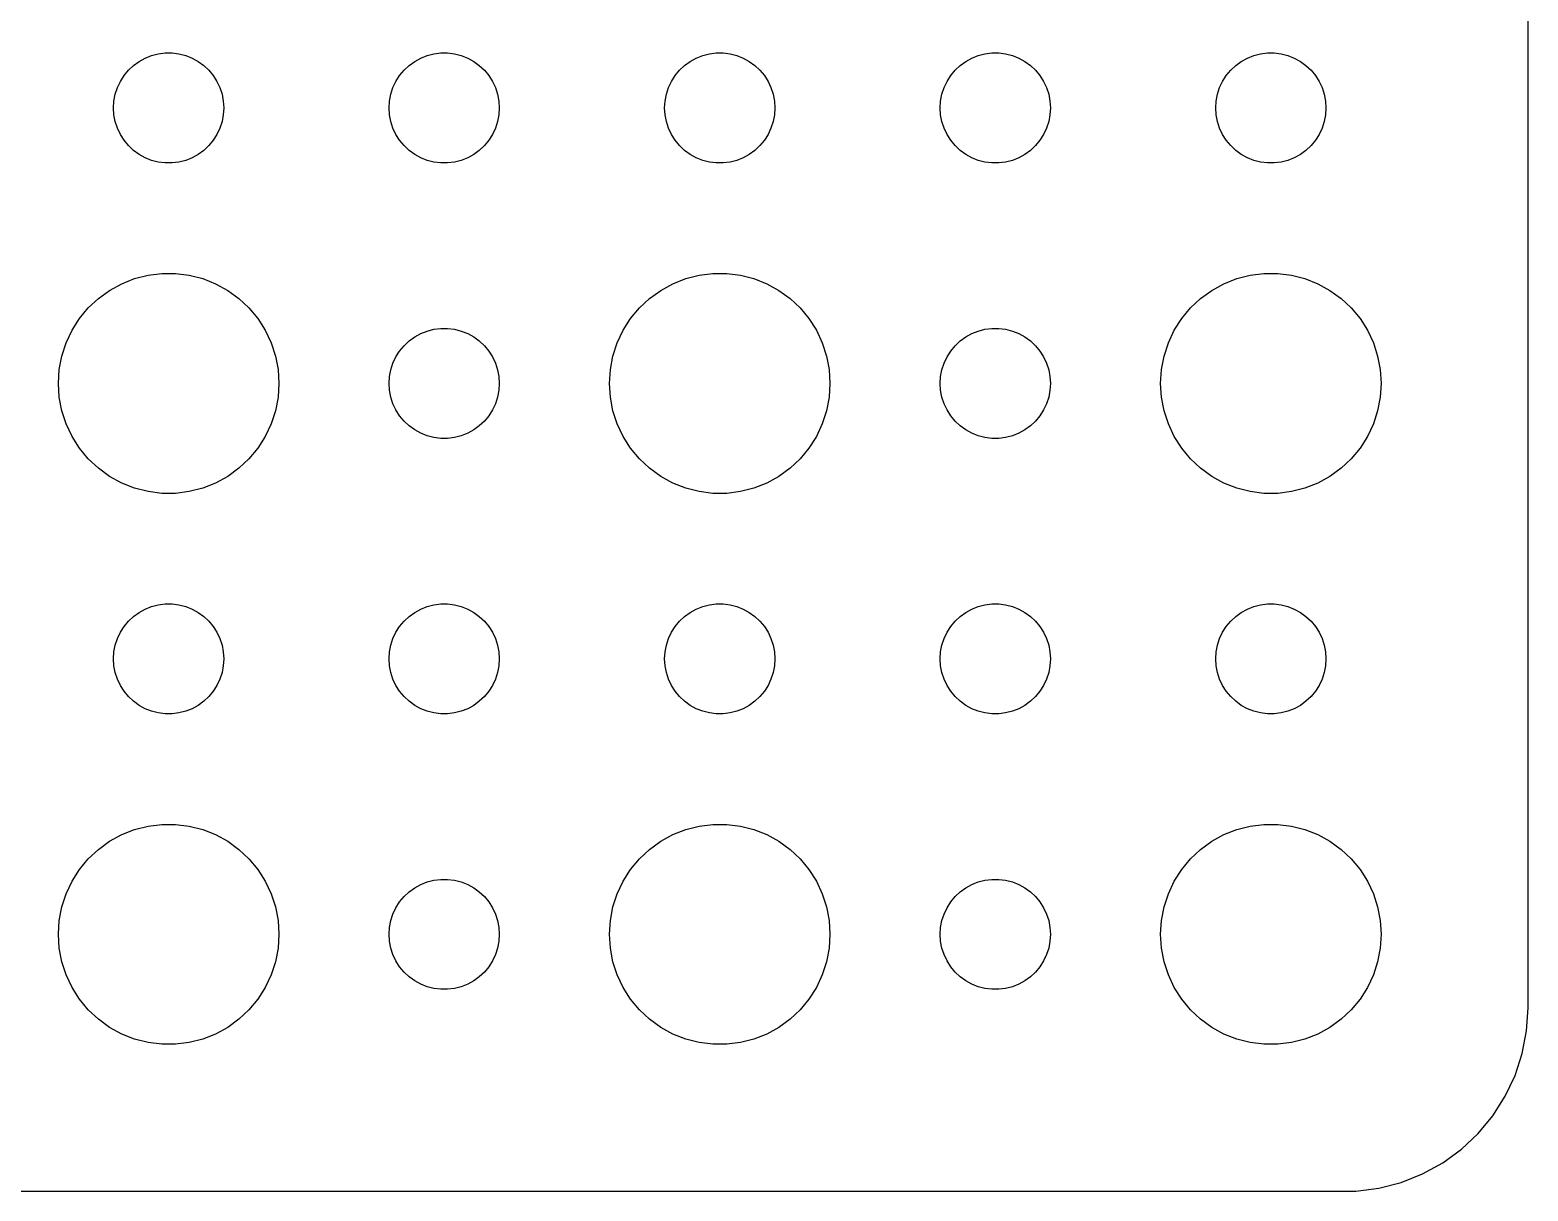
# Model space of a CAD drawing. Header units: metres. Extents: x -74 to 74, y -67 to 67.
# Drawn here: x 33.73 to 74.5, y -66.99 to -35.38 of the extents above; entities that cross this region are included whole.
import ezdxf

# ---------------------------------------------------------------- set-up
doc = ezdxf.new("R2010")
doc.units = ezdxf.units.M

msp = doc.modelspace()

# ---------------------------------------------------------------- linework, layer by layer
for p, q in [((74.5, -62), (74.5, 62)), ((36.5439, -36.3442), (36.6963, -36.2335)), ((36.6963, -36.2335), (36.8613, -36.1428)), ((36.8613, -36.1428), (37.0365, -36.0734)), ((37.0365, -36.0734), (37.2189, -36.0266)), ((37.2189, -36.0266), (37.4058, -36.003)), ((37.4058, -36.003), (37.5942, -36.003)), ((37.5942, -36.003), (37.7811, -36.0266)), ((37.7811, -36.0266), (37.9635, -36.0734)), ((37.9635, -36.0734), (38.1387, -36.1428)), ((38.1387, -36.1428), (38.3037, -36.2335)), ((38.3037, -36.2335), (38.4561, -36.3442)), ((44.0439, -36.3442), (44.1963, -36.2335)), ((44.1963, -36.2335), (44.3613, -36.1428)), ((44.3613, -36.1428), (44.5365, -36.0734)), ((44.5365, -36.0734), (44.7189, -36.0266)), ((44.7189, -36.0266), (44.9058, -36.003)), ((44.9058, -36.003), (45.0942, -36.003)), ((45.0942, -36.003), (45.2811, -36.0266)), ((45.2811, -36.0266), (45.4635, -36.0734)), ((45.4635, -36.0734), (45.6387, -36.1428)), ((45.6387, -36.1428), (45.8037, -36.2335)), ((45.8037, -36.2335), (45.9561, -36.3442)), ((51.5439, -36.3442), (51.6963, -36.2335)), ((51.6963, -36.2335), (51.8613, -36.1428)), ((51.8613, -36.1428), (52.0365, -36.0734)), ((52.0365, -36.0734), (52.2189, -36.0266)), ((52.2189, -36.0266), (52.4058, -36.003)), ((52.4058, -36.003), (52.5942, -36.003)), ((52.5942, -36.003), (52.7811, -36.0266)), ((52.7811, -36.0266), (52.9635, -36.0734)), ((52.9635, -36.0734), (53.1387, -36.1428)), ((53.1387, -36.1428), (53.3037, -36.2335)), ((53.3037, -36.2335), (53.4561, -36.3442)), ((59.0439, -36.3442), (59.1963, -36.2335)), ((59.1963, -36.2335), (59.3613, -36.1428)), ((59.3613, -36.1428), (59.5365, -36.0734)), ((59.5365, -36.0734), (59.7189, -36.0266)), ((59.7189, -36.0266), (59.9058, -36.003)), ((59.9058, -36.003), (60.0942, -36.003)), ((60.0942, -36.003), (60.2811, -36.0266)), ((60.2811, -36.0266), (60.4635, -36.0734)), ((60.4635, -36.0734), (60.6387, -36.1428)), ((60.6387, -36.1428), (60.8037, -36.2335)), ((60.8037, -36.2335), (60.9561, -36.3442)), ((66.5439, -36.3442), (66.6963, -36.2335)), ((66.6963, -36.2335), (66.8613, -36.1428)), ((66.8613, -36.1428), (67.0365, -36.0734)), ((67.0365, -36.0734), (67.2189, -36.0266)), ((67.2189, -36.0266), (67.4058, -36.003)), ((67.4058, -36.003), (67.5942, -36.003)), ((67.5942, -36.003), (67.7811, -36.0266)), ((67.7811, -36.0266), (67.9635, -36.0734)), ((67.9635, -36.0734), (68.1387, -36.1428)), ((68.1387, -36.1428), (68.3037, -36.2335)), ((68.3037, -36.2335), (68.4561, -36.3442)), ((36.1855, -36.7774), (36.2865, -36.6183)), ((36.2865, -36.6183), (36.4065, -36.4732)), ((36.4065, -36.4732), (36.5439, -36.3442)), ((38.4561, -36.3442), (38.5934, -36.4732)), ((38.5934, -36.4732), (38.7135, -36.6183)), ((38.7135, -36.6183), (38.8145, -36.7774)), ((43.6855, -36.7774), (43.7865, -36.6183)), ((43.7865, -36.6183), (43.9065, -36.4732)), ((43.9065, -36.4732), (44.0439, -36.3442)), ((45.9561, -36.3442), (46.0934, -36.4732)), ((46.0934, -36.4732), (46.2135, -36.6183)), ((46.2135, -36.6183), (46.3145, -36.7774)), ((51.1855, -36.7774), (51.2865, -36.6183)), ((51.2865, -36.6183), (51.4065, -36.4732)), ((51.4065, -36.4732), (51.5439, -36.3442)), ((53.4561, -36.3442), (53.5934, -36.4732)), ((53.5934, -36.4732), (53.7135, -36.6183)), ((53.7135, -36.6183), (53.8145, -36.7774)), ((58.6855, -36.7774), (58.7865, -36.6183)), ((58.7865, -36.6183), (58.9065, -36.4732)), ((58.9065, -36.4732), (59.0439, -36.3442)), ((60.9561, -36.3442), (61.0934, -36.4732)), ((61.0934, -36.4732), (61.2135, -36.6183)), ((61.2135, -36.6183), (61.3145, -36.7774)), ((66.1855, -36.7774), (66.2865, -36.6183)), ((66.2865, -36.6183), (66.4065, -36.4732)), ((66.4065, -36.4732), (66.5439, -36.3442)), ((68.4561, -36.3442), (68.5934, -36.4732)), ((68.5934, -36.4732), (68.7135, -36.6183)), ((68.7135, -36.6183), (68.8145, -36.7774)), ((36.0471, -37.127), (36.1053, -36.9478)), ((36.1053, -36.9478), (36.1855, -36.7774)), ((38.8145, -36.7774), (38.8947, -36.9478)), ((38.8947, -36.9478), (38.9529, -37.127)), ((43.5471, -37.127), (43.6053, -36.9478)), ((43.6053, -36.9478), (43.6855, -36.7774)), ((46.3145, -36.7774), (46.3947, -36.9478)), ((46.3947, -36.9478), (46.4529, -37.127)), ((51.0471, -37.127), (51.1053, -36.9478)), ((51.1053, -36.9478), (51.1855, -36.7774)), ((53.8145, -36.7774), (53.8947, -36.9478)), ((53.8947, -36.9478), (53.9529, -37.127)), ((58.5471, -37.127), (58.6053, -36.9478)), ((58.6053, -36.9478), (58.6855, -36.7774)), ((61.3145, -36.7774), (61.3947, -36.9478)), ((61.3947, -36.9478), (61.4529, -37.127)), ((66.0471, -37.127), (66.1053, -36.9478)), ((66.1053, -36.9478), (66.1855, -36.7774)), ((68.8145, -36.7774), (68.8947, -36.9478)), ((68.8947, -36.9478), (68.9529, -37.127)), ((36, -37.5), (36.0118, -37.312)), ((36.0118, -37.688), (36, -37.5)), ((36.0118, -37.312), (36.0471, -37.127)), ((38.9529, -37.127), (38.9882, -37.312)), ((38.9882, -37.312), (39, -37.5)), ((39, -37.5), (38.9882, -37.688)), ((43.5, -37.5), (43.5118, -37.312)), ((43.5118, -37.688), (43.5, -37.5)), ((43.5118, -37.312), (43.5471, -37.127)), ((46.4529, -37.127), (46.4882, -37.312)), ((46.4882, -37.312), (46.5, -37.5)), ((46.5, -37.5), (46.4882, -37.688)), ((51, -37.5), (51.0118, -37.312)), ((51.0118, -37.688), (51, -37.5)), ((51.0118, -37.312), (51.0471, -37.127)), ((53.9529, -37.127), (53.9882, -37.312)), ((53.9882, -37.312), (54, -37.5)), ((54, -37.5), (53.9882, -37.688)), ((58.5, -37.5), (58.5118, -37.312)), ((58.5118, -37.688), (58.5, -37.5)), ((58.5118, -37.312), (58.5471, -37.127)), ((61.4529, -37.127), (61.4882, -37.312)), ((61.4882, -37.312), (61.5, -37.5)), ((61.5, -37.5), (61.4882, -37.688)), ((66, -37.5), (66.0118, -37.312)), ((66.0118, -37.688), (66, -37.5)), ((66.0118, -37.312), (66.0471, -37.127)), ((68.9529, -37.127), (68.9882, -37.312)), ((68.9882, -37.312), (69, -37.5)), ((69, -37.5), (68.9882, -37.688)), ((36.0471, -37.873), (36.0118, -37.688)), ((36.1053, -38.0522), (36.0471, -37.873)), ((38.9529, -37.873), (38.8947, -38.0522)), ((38.9882, -37.688), (38.9529, -37.873)), ((43.5471, -37.873), (43.5118, -37.688)), ((43.6053, -38.0522), (43.5471, -37.873)), ((46.4529, -37.873), (46.3947, -38.0522)), ((46.4882, -37.688), (46.4529, -37.873)), ((51.0471, -37.873), (51.0118, -37.688)), ((51.1053, -38.0522), (51.0471, -37.873)), ((53.9529, -37.873), (53.8947, -38.0522)), ((53.9882, -37.688), (53.9529, -37.873)), ((58.5471, -37.873), (58.5118, -37.688)), ((58.6053, -38.0522), (58.5471, -37.873)), ((61.4529, -37.873), (61.3947, -38.0522)), ((61.4882, -37.688), (61.4529, -37.873)), ((66.0471, -37.873), (66.0118, -37.688)), ((66.1053, -38.0522), (66.0471, -37.873)), ((68.9529, -37.873), (68.8947, -38.0522)), ((68.9882, -37.688), (68.9529, -37.873)), ((36.1855, -38.2226), (36.1053, -38.0522)), ((36.2865, -38.3817), (36.1855, -38.2226)), ((38.8145, -38.2226), (38.7135, -38.3817)), ((38.8947, -38.0522), (38.8145, -38.2226)), ((43.6855, -38.2226), (43.6053, -38.0522)), ((43.7865, -38.3817), (43.6855, -38.2226)), ((46.3145, -38.2226), (46.2135, -38.3817)), ((46.3947, -38.0522), (46.3145, -38.2226)), ((51.1855, -38.2226), (51.1053, -38.0522)), ((51.2865, -38.3817), (51.1855, -38.2226)), ((53.8145, -38.2226), (53.7135, -38.3817)), ((53.8947, -38.0522), (53.8145, -38.2226)), ((58.6855, -38.2226), (58.6053, -38.0522)), ((58.7865, -38.3817), (58.6855, -38.2226)), ((61.3145, -38.2226), (61.2135, -38.3817)), ((61.3947, -38.0522), (61.3145, -38.2226)), ((66.1855, -38.2226), (66.1053, -38.0522)), ((66.2865, -38.3817), (66.1855, -38.2226)), ((68.8145, -38.2226), (68.7135, -38.3817)), ((68.8947, -38.0522), (68.8145, -38.2226)), ((36.4065, -38.5268), (36.2865, -38.3817)), ((36.5439, -38.6558), (36.4065, -38.5268)), ((36.6963, -38.7665), (36.5439, -38.6558)), ((38.4561, -38.6558), (38.3037, -38.7665)), ((38.5934, -38.5268), (38.4561, -38.6558)), ((38.7135, -38.3817), (38.5934, -38.5268)), ((43.9065, -38.5268), (43.7865, -38.3817)), ((44.0439, -38.6558), (43.9065, -38.5268)), ((44.1963, -38.7665), (44.0439, -38.6558)), ((45.9561, -38.6558), (45.8037, -38.7665)), ((46.0934, -38.5268), (45.9561, -38.6558)), ((46.2135, -38.3817), (46.0934, -38.5268)), ((51.4065, -38.5268), (51.2865, -38.3817)), ((51.5439, -38.6558), (51.4065, -38.5268)), ((51.6963, -38.7665), (51.5439, -38.6558)), ((53.4561, -38.6558), (53.3037, -38.7665)), ((53.5934, -38.5268), (53.4561, -38.6558)), ((53.7135, -38.3817), (53.5934, -38.5268)), ((58.9065, -38.5268), (58.7865, -38.3817)), ((59.0439, -38.6558), (58.9065, -38.5268)), ((59.1963, -38.7665), (59.0439, -38.6558)), ((60.9561, -38.6558), (60.8037, -38.7665)), ((61.0934, -38.5268), (60.9561, -38.6558)), ((61.2135, -38.3817), (61.0934, -38.5268)), ((66.4065, -38.5268), (66.2865, -38.3817)), ((66.5439, -38.6558), (66.4065, -38.5268)), ((66.6963, -38.7665), (66.5439, -38.6558)), ((68.4561, -38.6558), (68.3037, -38.7665)), ((68.5934, -38.5268), (68.4561, -38.6558)), ((68.7135, -38.3817), (68.5934, -38.5268)), ((36.8613, -38.8572), (36.6963, -38.7665)), ((37.0365, -38.9266), (36.8613, -38.8572)), ((37.2189, -38.9734), (37.0365, -38.9266)), ((37.4058, -38.997), (37.2189, -38.9734)), ((37.5942, -38.997), (37.4058, -38.997)), ((37.7811, -38.9734), (37.5942, -38.997)), ((37.9635, -38.9266), (37.7811, -38.9734)), ((38.1387, -38.8572), (37.9635, -38.9266)), ((38.3037, -38.7665), (38.1387, -38.8572)), ((44.3613, -38.8572), (44.1963, -38.7665)), ((44.5365, -38.9266), (44.3613, -38.8572)), ((44.7189, -38.9734), (44.5365, -38.9266)), ((44.9058, -38.997), (44.7189, -38.9734)), ((45.0942, -38.997), (44.9058, -38.997)), ((45.2811, -38.9734), (45.0942, -38.997)), ((45.4635, -38.9266), (45.2811, -38.9734)), ((45.6387, -38.8572), (45.4635, -38.9266)), ((45.8037, -38.7665), (45.6387, -38.8572)), ((51.8613, -38.8572), (51.6963, -38.7665)), ((52.0365, -38.9266), (51.8613, -38.8572)), ((52.2189, -38.9734), (52.0365, -38.9266)), ((52.4058, -38.997), (52.2189, -38.9734)), ((52.5942, -38.997), (52.4058, -38.997)), ((52.7811, -38.9734), (52.5942, -38.997)), ((52.9635, -38.9266), (52.7811, -38.9734)), ((53.1387, -38.8572), (52.9635, -38.9266)), ((53.3037, -38.7665), (53.1387, -38.8572)), ((59.3613, -38.8572), (59.1963, -38.7665)), ((59.5365, -38.9266), (59.3613, -38.8572)), ((59.7189, -38.9734), (59.5365, -38.9266)), ((59.9058, -38.997), (59.7189, -38.9734)), ((60.0942, -38.997), (59.9058, -38.997)), ((60.2811, -38.9734), (60.0942, -38.997)), ((60.4635, -38.9266), (60.2811, -38.9734)), ((60.6387, -38.8572), (60.4635, -38.9266)), ((60.8037, -38.7665), (60.6387, -38.8572)), ((66.8613, -38.8572), (66.6963, -38.7665)), ((67.0365, -38.9266), (66.8613, -38.8572)), ((67.2189, -38.9734), (67.0365, -38.9266)), ((67.4058, -38.997), (67.2189, -38.9734)), ((67.5942, -38.997), (67.4058, -38.997)), ((67.7811, -38.9734), (67.5942, -38.997)), ((67.9635, -38.9266), (67.7811, -38.9734)), ((68.1387, -38.8572), (67.9635, -38.9266)), ((68.3037, -38.7665), (68.1387, -38.8572)), ((35.8925, -42.467), (36.2227, -42.2855)), ((36.2227, -42.2855), (36.5729, -42.1468)), ((36.5729, -42.1468), (36.9379, -42.0531)), ((36.9379, -42.0531), (37.3116, -42.0059)), ((37.3116, -42.0059), (37.6884, -42.0059)), ((37.6884, -42.0059), (38.0621, -42.0531)), ((38.0621, -42.0531), (38.427, -42.1468)), ((38.427, -42.1468), (38.7773, -42.2855)), ((38.7773, -42.2855), (39.1075, -42.467)), ((50.8925, -42.467), (51.2227, -42.2855)), ((51.2227, -42.2855), (51.5729, -42.1468)), ((51.5729, -42.1468), (51.9379, -42.0531)), ((51.9379, -42.0531), (52.3116, -42.0059)), ((52.3116, -42.0059), (52.6884, -42.0059)), ((52.6884, -42.0059), (53.0621, -42.0531)), ((53.0621, -42.0531), (53.427, -42.1468)), ((53.427, -42.1468), (53.7773, -42.2855)), ((53.7773, -42.2855), (54.1075, -42.467)), ((65.8925, -42.467), (66.2227, -42.2855)), ((66.2227, -42.2855), (66.573, -42.1468)), ((66.573, -42.1468), (66.9379, -42.0531)), ((66.9379, -42.0531), (67.3116, -42.0059)), ((67.3116, -42.0059), (67.6884, -42.0059)), ((67.6884, -42.0059), (68.0621, -42.0531)), ((68.0621, -42.0531), (68.427, -42.1468)), ((68.427, -42.1468), (68.7773, -42.2855)), ((68.7773, -42.2855), (69.1075, -42.467)), ((35.3131, -42.9464), (35.5877, -42.6885)), ((35.5877, -42.6885), (35.8925, -42.467)), ((39.1075, -42.467), (39.4123, -42.6885)), ((39.4123, -42.6885), (39.6869, -42.9464)), ((50.3131, -42.9464), (50.5877, -42.6885)), ((50.5877, -42.6885), (50.8925, -42.467)), ((54.1075, -42.467), (54.4123, -42.6885)), ((54.4123, -42.6885), (54.6869, -42.9464)), ((65.3131, -42.9464), (65.5877, -42.6885)), ((65.5877, -42.6885), (65.8925, -42.467)), ((69.1075, -42.467), (69.4123, -42.6885)), ((69.4123, -42.6885), (69.6869, -42.9464)), ((35.0729, -43.2366), (35.3131, -42.9464)), ((39.6869, -42.9464), (39.927, -43.2366)), ((50.0729, -43.2366), (50.3131, -42.9464)), ((54.6869, -42.9464), (54.927, -43.2366)), ((65.073, -43.2366), (65.3131, -42.9464)), ((69.6869, -42.9464), (69.927, -43.2366)), ((34.7107, -43.8956), (34.8711, -43.5547)), ((34.8711, -43.5547), (35.0729, -43.2366)), ((39.927, -43.2366), (40.1289, -43.5547)), ((40.1289, -43.5547), (40.2893, -43.8956)), ((44.3613, -43.6428), (44.5365, -43.5734)), ((44.5365, -43.5734), (44.7189, -43.5266)), ((44.7189, -43.5266), (44.9058, -43.503)), ((44.9058, -43.503), (45.0942, -43.503)), ((45.0942, -43.503), (45.2811, -43.5266)), ((45.2811, -43.5266), (45.4635, -43.5734)), ((45.4635, -43.5734), (45.6387, -43.6428)), ((49.7107, -43.8956), (49.8711, -43.5547)), ((49.8711, -43.5547), (50.0729, -43.2366)), ((54.927, -43.2366), (55.1289, -43.5547)), ((55.1289, -43.5547), (55.2893, -43.8956)), ((59.3613, -43.6428), (59.5365, -43.5734)), ((59.5365, -43.5734), (59.7189, -43.5266)), ((59.7189, -43.5266), (59.9058, -43.503)), ((59.9058, -43.503), (60.0942, -43.503)), ((60.0942, -43.503), (60.2811, -43.5266)), ((60.2811, -43.5266), (60.4635, -43.5734)), ((60.4635, -43.5734), (60.6387, -43.6428)), ((64.7107, -43.8956), (64.8711, -43.5547)), ((64.8711, -43.5547), (65.073, -43.2366)), ((69.927, -43.2366), (70.1289, -43.5547)), ((70.1289, -43.5547), (70.2893, -43.8956)), ((34.5942, -44.2539), (34.7107, -43.8956)), ((40.2893, -43.8956), (40.4057, -44.2539)), ((43.7865, -44.1183), (43.9065, -43.9732)), ((43.9065, -43.9732), (44.0439, -43.8442)), ((44.0439, -43.8442), (44.1963, -43.7335)), ((44.1963, -43.7335), (44.3613, -43.6428)), ((45.6387, -43.6428), (45.8037, -43.7335)), ((45.8037, -43.7335), (45.9561, -43.8442)), ((45.9561, -43.8442), (46.0934, -43.9732)), ((46.0934, -43.9732), (46.2135, -44.1183)), ((49.5942, -44.2539), (49.7107, -43.8956)), ((55.2893, -43.8956), (55.4057, -44.2539)), ((58.7865, -44.1183), (58.9065, -43.9732)), ((58.9065, -43.9732), (59.0439, -43.8442)), ((59.0439, -43.8442), (59.1963, -43.7335)), ((59.1963, -43.7335), (59.3613, -43.6428)), ((60.6387, -43.6428), (60.8037, -43.7335)), ((60.8037, -43.7335), (60.9561, -43.8442)), ((60.9561, -43.8442), (61.0934, -43.9732)), ((61.0934, -43.9732), (61.2135, -44.1183)), ((64.5943, -44.2539), (64.7107, -43.8956)), ((70.2893, -43.8956), (70.4057, -44.2539)), ((34.5237, -44.624), (34.5942, -44.2539)), ((40.4057, -44.2539), (40.4763, -44.624)), ((43.6053, -44.4478), (43.6855, -44.2774)), ((43.6855, -44.2774), (43.7865, -44.1183)), ((46.2135, -44.1183), (46.3145, -44.2774)), ((46.3145, -44.2774), (46.3947, -44.4478)), ((49.5237, -44.624), (49.5942, -44.2539)), ((55.4057, -44.2539), (55.4763, -44.624)), ((58.6053, -44.4478), (58.6855, -44.2774)), ((58.6855, -44.2774), (58.7865, -44.1183)), ((61.2135, -44.1183), (61.3145, -44.2774)), ((61.3145, -44.2774), (61.3947, -44.4478)), ((64.5237, -44.624), (64.5943, -44.2539)), ((70.4057, -44.2539), (70.4763, -44.624)), ((34.5, -45), (34.5237, -44.624)), ((40.4763, -44.624), (40.5, -45)), ((43.5, -45), (43.5118, -44.812)), ((43.5118, -44.812), (43.5471, -44.627)), ((43.5471, -44.627), (43.6053, -44.4478)), ((46.3947, -44.4478), (46.4529, -44.627)), ((46.4529, -44.627), (46.4882, -44.812)), ((46.4882, -44.812), (46.5, -45)), ((49.5, -45), (49.5237, -44.624)), ((55.4763, -44.624), (55.5, -45)), ((58.5, -45), (58.5118, -44.812)), ((58.5118, -44.812), (58.5471, -44.627)), ((58.5471, -44.627), (58.6053, -44.4478)), ((61.3947, -44.4478), (61.4529, -44.627)), ((61.4529, -44.627), (61.4882, -44.812)), ((61.4882, -44.812), (61.5, -45)), ((64.5, -45), (64.5237, -44.624)), ((70.4763, -44.624), (70.5, -45)), ((34.5237, -45.376), (34.5, -45)), ((40.5, -45), (40.4763, -45.376)), ((43.5118, -45.188), (43.5, -45)), ((43.5471, -45.373), (43.5118, -45.188)), ((46.4882, -45.188), (46.4529, -45.373)), ((46.5, -45), (46.4882, -45.188)), ((49.5237, -45.376), (49.5, -45)), ((55.5, -45), (55.4763, -45.376)), ((58.5118, -45.188), (58.5, -45)), ((58.5471, -45.373), (58.5118, -45.188)), ((61.4882, -45.188), (61.4529, -45.373)), ((61.5, -45), (61.4882, -45.188)), ((64.5237, -45.376), (64.5, -45)), ((70.5, -45), (70.4763, -45.376)), ((34.5942, -45.7461), (34.5237, -45.376)), ((40.4763, -45.376), (40.4057, -45.7461)), ((43.6053, -45.5522), (43.5471, -45.373)), ((43.6855, -45.7226), (43.6053, -45.5522)), ((46.3947, -45.5522), (46.3145, -45.7226)), ((46.4529, -45.373), (46.3947, -45.5522)), ((49.5942, -45.7461), (49.5237, -45.376)), ((55.4763, -45.376), (55.4057, -45.7461)), ((58.6053, -45.5522), (58.5471, -45.373)), ((58.6855, -45.7226), (58.6053, -45.5522)), ((61.3947, -45.5522), (61.3145, -45.7226)), ((61.4529, -45.373), (61.3947, -45.5522)), ((64.5943, -45.7461), (64.5237, -45.376)), ((70.4763, -45.376), (70.4057, -45.7461)), ((34.7107, -46.1044), (34.5942, -45.7461)), ((40.4057, -45.7461), (40.2893, -46.1044)), ((43.7865, -45.8817), (43.6855, -45.7226)), ((43.9065, -46.0268), (43.7865, -45.8817)), ((44.0439, -46.1558), (43.9065, -46.0268)), ((46.0934, -46.0268), (45.9561, -46.1558)), ((46.2135, -45.8817), (46.0934, -46.0268)), ((46.3145, -45.7226), (46.2135, -45.8817)), ((49.7107, -46.1044), (49.5942, -45.7461)), ((55.4057, -45.7461), (55.2893, -46.1044)), ((58.7865, -45.8817), (58.6855, -45.7226)), ((58.9065, -46.0268), (58.7865, -45.8817)), ((59.0439, -46.1558), (58.9065, -46.0268)), ((61.0934, -46.0268), (60.9561, -46.1558)), ((61.2135, -45.8817), (61.0934, -46.0268)), ((61.3145, -45.7226), (61.2135, -45.8817)), ((64.7107, -46.1044), (64.5943, -45.7461)), ((70.4057, -45.7461), (70.2893, -46.1044)), ((34.8711, -46.4453), (34.7107, -46.1044)), ((35.0729, -46.7634), (34.8711, -46.4453)), ((40.1289, -46.4453), (39.927, -46.7634)), ((40.2893, -46.1044), (40.1289, -46.4453)), ((44.1963, -46.2665), (44.0439, -46.1558)), ((44.3613, -46.3572), (44.1963, -46.2665)), ((44.5365, -46.4266), (44.3613, -46.3572)), ((44.7189, -46.4734), (44.5365, -46.4266)), ((44.9058, -46.497), (44.7189, -46.4734)), ((45.2811, -46.4734), (45.0942, -46.497)), ((45.4635, -46.4266), (45.2811, -46.4734)), ((45.6387, -46.3572), (45.4635, -46.4266)), ((45.8037, -46.2665), (45.6387, -46.3572)), ((45.9561, -46.1558), (45.8037, -46.2665)), ((49.8711, -46.4453), (49.7107, -46.1044)), ((50.0729, -46.7634), (49.8711, -46.4453)), ((55.1289, -46.4453), (54.927, -46.7634)), ((55.2893, -46.1044), (55.1289, -46.4453)), ((59.1963, -46.2665), (59.0439, -46.1558)), ((59.3613, -46.3572), (59.1963, -46.2665)), ((59.5365, -46.4266), (59.3613, -46.3572)), ((59.7189, -46.4734), (59.5365, -46.4266)), ((59.9058, -46.497), (59.7189, -46.4734)), ((60.2811, -46.4734), (60.0942, -46.497)), ((60.4635, -46.4266), (60.2811, -46.4734)), ((60.6387, -46.3572), (60.4635, -46.4266)), ((60.8037, -46.2665), (60.6387, -46.3572)), ((60.9561, -46.1558), (60.8037, -46.2665)), ((64.8711, -46.4453), (64.7107, -46.1044)), ((65.073, -46.7634), (64.8711, -46.4453)), ((70.1289, -46.4453), (69.927, -46.7634)), ((70.2893, -46.1044), (70.1289, -46.4453)), ((35.3131, -47.0536), (35.0729, -46.7634)), ((39.927, -46.7634), (39.6869, -47.0536)), ((45.0942, -46.497), (44.9058, -46.497)), ((50.3131, -47.0536), (50.0729, -46.7634)), ((54.927, -46.7634), (54.6869, -47.0536)), ((60.0942, -46.497), (59.9058, -46.497)), ((65.3131, -47.0536), (65.073, -46.7634)), ((69.927, -46.7634), (69.6869, -47.0536)), ((35.5877, -47.3115), (35.3131, -47.0536)), ((39.6869, -47.0536), (39.4123, -47.3115)), ((50.5877, -47.3115), (50.3131, -47.0536)), ((54.6869, -47.0536), (54.4123, -47.3115)), ((65.5877, -47.3115), (65.3131, -47.0536)), ((69.6869, -47.0536), (69.4123, -47.3115)), ((35.8925, -47.533), (35.5877, -47.3115)), ((36.2227, -47.7145), (35.8925, -47.533)), ((39.1075, -47.533), (38.7773, -47.7145)), ((39.4123, -47.3115), (39.1075, -47.533)), ((50.8925, -47.533), (50.5877, -47.3115)), ((51.2227, -47.7145), (50.8925, -47.533)), ((54.1075, -47.533), (53.7773, -47.7145)), ((54.4123, -47.3115), (54.1075, -47.533)), ((65.8925, -47.533), (65.5877, -47.3115)), ((66.2227, -47.7145), (65.8925, -47.533)), ((69.1075, -47.533), (68.7773, -47.7145)), ((69.4123, -47.3115), (69.1075, -47.533)), ((36.5729, -47.8532), (36.2227, -47.7145)), ((36.9379, -47.9469), (36.5729, -47.8532)), ((37.3116, -47.9941), (36.9379, -47.9469)), ((37.6884, -47.9941), (37.3116, -47.9941)), ((38.0621, -47.9469), (37.6884, -47.9941)), ((38.427, -47.8532), (38.0621, -47.9469)), ((38.7773, -47.7145), (38.427, -47.8532)), ((51.5729, -47.8532), (51.2227, -47.7145)), ((51.9379, -47.9469), (51.5729, -47.8532)), ((52.3116, -47.9941), (51.9379, -47.9469)), ((52.6884, -47.9941), (52.3116, -47.9941)), ((53.0621, -47.9469), (52.6884, -47.9941)), ((53.427, -47.8532), (53.0621, -47.9469)), ((53.7773, -47.7145), (53.427, -47.8532)), ((66.573, -47.8532), (66.2227, -47.7145)), ((66.9379, -47.9469), (66.573, -47.8532)), ((67.3116, -47.9941), (66.9379, -47.9469)), ((67.6884, -47.9941), (67.3116, -47.9941)), ((68.0621, -47.9469), (67.6884, -47.9941)), ((68.427, -47.8532), (68.0621, -47.9469)), ((68.7773, -47.7145), (68.427, -47.8532)), ((36.4065, -51.4732), (36.5439, -51.3442)), ((36.5439, -51.3442), (36.6963, -51.2335)), ((36.6963, -51.2335), (36.8613, -51.1428)), ((36.8613, -51.1428), (37.0365, -51.0734)), ((37.0365, -51.0734), (37.2189, -51.0266)), ((37.2189, -51.0266), (37.4058, -51.003)), ((37.4058, -51.003), (37.5942, -51.003)), ((37.5942, -51.003), (37.7811, -51.0266)), ((37.7811, -51.0266), (37.9635, -51.0734)), ((37.9635, -51.0734), (38.1387, -51.1428)), ((38.1387, -51.1428), (38.3037, -51.2335)), ((38.3037, -51.2335), (38.4561, -51.3442)), ((38.4561, -51.3442), (38.5934, -51.4732)), ((43.9065, -51.4732), (44.0439, -51.3442)), ((44.0439, -51.3442), (44.1963, -51.2335)), ((44.1963, -51.2335), (44.3613, -51.1428)), ((44.3613, -51.1428), (44.5365, -51.0734)), ((44.5365, -51.0734), (44.7189, -51.0266)), ((44.7189, -51.0266), (44.9058, -51.003)), ((44.9058, -51.003), (45.0942, -51.003)), ((45.0942, -51.003), (45.2811, -51.0266)), ((45.2811, -51.0266), (45.4635, -51.0734)), ((45.4635, -51.0734), (45.6387, -51.1428)), ((45.6387, -51.1428), (45.8037, -51.2335)), ((45.8037, -51.2335), (45.9561, -51.3442)), ((45.9561, -51.3442), (46.0934, -51.4732)), ((51.4065, -51.4732), (51.5439, -51.3442)), ((51.5439, -51.3442), (51.6963, -51.2335)), ((51.6963, -51.2335), (51.8613, -51.1428)), ((51.8613, -51.1428), (52.0365, -51.0734)), ((52.0365, -51.0734), (52.2189, -51.0266)), ((52.2189, -51.0266), (52.4058, -51.003)), ((52.4058, -51.003), (52.5942, -51.003)), ((52.5942, -51.003), (52.7811, -51.0266)), ((52.7811, -51.0266), (52.9635, -51.0734)), ((52.9635, -51.0734), (53.1387, -51.1428)), ((53.1387, -51.1428), (53.3037, -51.2335)), ((53.3037, -51.2335), (53.4561, -51.3442)), ((53.4561, -51.3442), (53.5934, -51.4732)), ((58.9065, -51.4732), (59.0439, -51.3442)), ((59.0439, -51.3442), (59.1963, -51.2335)), ((59.1963, -51.2335), (59.3613, -51.1428)), ((59.3613, -51.1428), (59.5365, -51.0734)), ((59.5365, -51.0734), (59.7189, -51.0266)), ((59.7189, -51.0266), (59.9058, -51.003)), ((59.9058, -51.003), (60.0942, -51.003)), ((60.0942, -51.003), (60.2811, -51.0266)), ((60.2811, -51.0266), (60.4635, -51.0734)), ((60.4635, -51.0734), (60.6387, -51.1428)), ((60.6387, -51.1428), (60.8037, -51.2335)), ((60.8037, -51.2335), (60.9561, -51.3442)), ((60.9561, -51.3442), (61.0934, -51.4732)), ((66.4065, -51.4732), (66.5439, -51.3442)), ((66.5439, -51.3442), (66.6963, -51.2335)), ((66.6963, -51.2335), (66.8613, -51.1428)), ((66.8613, -51.1428), (67.0365, -51.0734)), ((67.0365, -51.0734), (67.2189, -51.0266)), ((67.2189, -51.0266), (67.4058, -51.003)), ((67.4058, -51.003), (67.5942, -51.003)), ((67.5942, -51.003), (67.7811, -51.0266)), ((67.7811, -51.0266), (67.9635, -51.0734)), ((67.9635, -51.0734), (68.1387, -51.1428)), ((68.1387, -51.1428), (68.3037, -51.2335)), ((68.3037, -51.2335), (68.4561, -51.3442)), ((68.4561, -51.3442), (68.5934, -51.4732)), ((36.1053, -51.9478), (36.1855, -51.7774)), ((36.1855, -51.7774), (36.2865, -51.6183)), ((36.2865, -51.6183), (36.4065, -51.4732)), ((38.5934, -51.4732), (38.7135, -51.6183)), ((38.7135, -51.6183), (38.8145, -51.7774)), ((38.8145, -51.7774), (38.8947, -51.9478)), ((43.6053, -51.9478), (43.6855, -51.7774)), ((43.6855, -51.7774), (43.7865, -51.6183)), ((43.7865, -51.6183), (43.9065, -51.4732)), ((46.0934, -51.4732), (46.2135, -51.6183)), ((46.2135, -51.6183), (46.3145, -51.7774)), ((46.3145, -51.7774), (46.3947, -51.9478)), ((51.1053, -51.9478), (51.1855, -51.7774)), ((51.1855, -51.7774), (51.2865, -51.6183)), ((51.2865, -51.6183), (51.4065, -51.4732)), ((53.5934, -51.4732), (53.7135, -51.6183)), ((53.7135, -51.6183), (53.8145, -51.7774)), ((53.8145, -51.7774), (53.8947, -51.9478)), ((58.6053, -51.9478), (58.6855, -51.7774)), ((58.6855, -51.7774), (58.7865, -51.6183)), ((58.7865, -51.6183), (58.9065, -51.4732)), ((61.0934, -51.4732), (61.2135, -51.6183)), ((61.2135, -51.6183), (61.3145, -51.7774)), ((61.3145, -51.7774), (61.3947, -51.9478)), ((66.1053, -51.9478), (66.1855, -51.7774)), ((66.1855, -51.7774), (66.2865, -51.6183)), ((66.2865, -51.6183), (66.4065, -51.4732)), ((68.5934, -51.4732), (68.7135, -51.6183)), ((68.7135, -51.6183), (68.8145, -51.7774)), ((68.8145, -51.7774), (68.8947, -51.9478)), ((36.0118, -52.312), (36.0471, -52.127)), ((36.0471, -52.127), (36.1053, -51.9478)), ((38.8947, -51.9478), (38.9529, -52.127)), ((38.9529, -52.127), (38.9882, -52.312)), ((43.5118, -52.312), (43.5471, -52.127)), ((43.5471, -52.127), (43.6053, -51.9478)), ((46.3947, -51.9478), (46.4529, -52.127)), ((46.4529, -52.127), (46.4882, -52.312)), ((51.0118, -52.312), (51.0471, -52.127)), ((51.0471, -52.127), (51.1053, -51.9478)), ((53.8947, -51.9478), (53.9529, -52.127)), ((53.9529, -52.127), (53.9882, -52.312)), ((58.5118, -52.312), (58.5471, -52.127)), ((58.5471, -52.127), (58.6053, -51.9478)), ((61.3947, -51.9478), (61.4529, -52.127)), ((61.4529, -52.127), (61.4882, -52.312)), ((66.0118, -52.312), (66.0471, -52.127)), ((66.0471, -52.127), (66.1053, -51.9478)), ((68.8947, -51.9478), (68.9529, -52.127)), ((68.9529, -52.127), (68.9882, -52.312)), ((36, -52.5), (36.0118, -52.312)), ((36.0118, -52.688), (36, -52.5)), ((38.9882, -52.312), (39, -52.5)), ((39, -52.5), (38.9882, -52.688)), ((43.5, -52.5), (43.5118, -52.312)), ((43.5118, -52.688), (43.5, -52.5)), ((46.4882, -52.312), (46.5, -52.5)), ((46.5, -52.5), (46.4882, -52.688)), ((51, -52.5), (51.0118, -52.312)), ((51.0118, -52.688), (51, -52.5)), ((53.9882, -52.312), (54, -52.5)), ((54, -52.5), (53.9882, -52.688)), ((58.5, -52.5), (58.5118, -52.312)), ((58.5118, -52.688), (58.5, -52.5)), ((61.4882, -52.312), (61.5, -52.5)), ((61.5, -52.5), (61.4882, -52.688)), ((66, -52.5), (66.0118, -52.312)), ((66.0118, -52.688), (66, -52.5)), ((68.9882, -52.312), (69, -52.5)), ((69, -52.5), (68.9882, -52.688)), ((36.0471, -52.873), (36.0118, -52.688)), ((36.1053, -53.0522), (36.0471, -52.873)), ((38.9529, -52.873), (38.8947, -53.0522)), ((38.9882, -52.688), (38.9529, -52.873)), ((43.5471, -52.873), (43.5118, -52.688)), ((43.6053, -53.0522), (43.5471, -52.873)), ((46.4529, -52.873), (46.3947, -53.0522)), ((46.4882, -52.688), (46.4529, -52.873)), ((51.0471, -52.873), (51.0118, -52.688)), ((51.1053, -53.0522), (51.0471, -52.873)), ((53.9529, -52.873), (53.8947, -53.0522)), ((53.9882, -52.688), (53.9529, -52.873)), ((58.5471, -52.873), (58.5118, -52.688)), ((58.6053, -53.0522), (58.5471, -52.873)), ((61.4529, -52.873), (61.3947, -53.0522)), ((61.4882, -52.688), (61.4529, -52.873)), ((66.0471, -52.873), (66.0118, -52.688)), ((66.1053, -53.0522), (66.0471, -52.873)), ((68.9529, -52.873), (68.8947, -53.0522)), ((68.9882, -52.688), (68.9529, -52.873)), ((36.1855, -53.2226), (36.1053, -53.0522)), ((36.2865, -53.3817), (36.1855, -53.2226)), ((36.4065, -53.5268), (36.2865, -53.3817)), ((38.7135, -53.3817), (38.5934, -53.5268)), ((38.8145, -53.2226), (38.7135, -53.3817)), ((38.8947, -53.0522), (38.8145, -53.2226)), ((43.6855, -53.2226), (43.6053, -53.0522)), ((43.7865, -53.3817), (43.6855, -53.2226)), ((43.9065, -53.5268), (43.7865, -53.3817)), ((46.2135, -53.3817), (46.0934, -53.5268)), ((46.3145, -53.2226), (46.2135, -53.3817)), ((46.3947, -53.0522), (46.3145, -53.2226)), ((51.1855, -53.2226), (51.1053, -53.0522)), ((51.2865, -53.3817), (51.1855, -53.2226)), ((51.4065, -53.5268), (51.2865, -53.3817)), ((53.7135, -53.3817), (53.5934, -53.5268)), ((53.8145, -53.2226), (53.7135, -53.3817)), ((53.8947, -53.0522), (53.8145, -53.2226)), ((58.6855, -53.2226), (58.6053, -53.0522)), ((58.7865, -53.3817), (58.6855, -53.2226)), ((58.9065, -53.5268), (58.7865, -53.3817)), ((61.2135, -53.3817), (61.0934, -53.5268)), ((61.3145, -53.2226), (61.2135, -53.3817)), ((61.3947, -53.0522), (61.3145, -53.2226)), ((66.1855, -53.2226), (66.1053, -53.0522)), ((66.2865, -53.3817), (66.1855, -53.2226)), ((66.4065, -53.5268), (66.2865, -53.3817)), ((68.7135, -53.3817), (68.5934, -53.5268)), ((68.8145, -53.2226), (68.7135, -53.3817)), ((68.8947, -53.0522), (68.8145, -53.2226)), ((36.5439, -53.6558), (36.4065, -53.5268)), ((36.6963, -53.7665), (36.5439, -53.6558)), ((36.8613, -53.8572), (36.6963, -53.7665)), ((38.3037, -53.7665), (38.1387, -53.8572)), ((38.4561, -53.6558), (38.3037, -53.7665)), ((38.5934, -53.5268), (38.4561, -53.6558)), ((44.0439, -53.6558), (43.9065, -53.5268)), ((44.1963, -53.7665), (44.0439, -53.6558)), ((44.3613, -53.8572), (44.1963, -53.7665)), ((45.8037, -53.7665), (45.6387, -53.8572)), ((45.9561, -53.6558), (45.8037, -53.7665)), ((46.0934, -53.5268), (45.9561, -53.6558)), ((51.5439, -53.6558), (51.4065, -53.5268)), ((51.6963, -53.7665), (51.5439, -53.6558)), ((51.8613, -53.8572), (51.6963, -53.7665)), ((53.3037, -53.7665), (53.1387, -53.8572)), ((53.4561, -53.6558), (53.3037, -53.7665)), ((53.5934, -53.5268), (53.4561, -53.6558)), ((59.0439, -53.6558), (58.9065, -53.5268)), ((59.1963, -53.7665), (59.0439, -53.6558)), ((59.3613, -53.8572), (59.1963, -53.7665)), ((60.8037, -53.7665), (60.6387, -53.8572)), ((60.9561, -53.6558), (60.8037, -53.7665)), ((61.0934, -53.5268), (60.9561, -53.6558)), ((66.5439, -53.6558), (66.4065, -53.5268)), ((66.6963, -53.7665), (66.5439, -53.6558)), ((66.8613, -53.8572), (66.6963, -53.7665)), ((68.3037, -53.7665), (68.1387, -53.8572)), ((68.4561, -53.6558), (68.3037, -53.7665)), ((68.5934, -53.5268), (68.4561, -53.6558)), ((37.0365, -53.9266), (36.8613, -53.8572)), ((37.2189, -53.9734), (37.0365, -53.9266)), ((37.4058, -53.997), (37.2189, -53.9734)), ((37.5942, -53.997), (37.4058, -53.997)), ((37.7811, -53.9734), (37.5942, -53.997)), ((37.9635, -53.9266), (37.7811, -53.9734)), ((38.1387, -53.8572), (37.9635, -53.9266)), ((44.5365, -53.9266), (44.3613, -53.8572)), ((44.7189, -53.9734), (44.5365, -53.9266)), ((44.9058, -53.997), (44.7189, -53.9734)), ((45.0942, -53.997), (44.9058, -53.997)), ((45.2811, -53.9734), (45.0942, -53.997)), ((45.4635, -53.9266), (45.2811, -53.9734)), ((45.6387, -53.8572), (45.4635, -53.9266)), ((52.0365, -53.9266), (51.8613, -53.8572)), ((52.2189, -53.9734), (52.0365, -53.9266)), ((52.4058, -53.997), (52.2189, -53.9734)), ((52.5942, -53.997), (52.4058, -53.997)), ((52.7811, -53.9734), (52.5942, -53.997)), ((52.9635, -53.9266), (52.7811, -53.9734)), ((53.1387, -53.8572), (52.9635, -53.9266)), ((59.5365, -53.9266), (59.3613, -53.8572)), ((59.7189, -53.9734), (59.5365, -53.9266)), ((59.9058, -53.997), (59.7189, -53.9734)), ((60.0942, -53.997), (59.9058, -53.997)), ((60.2811, -53.9734), (60.0942, -53.997)), ((60.4635, -53.9266), (60.2811, -53.9734)), ((60.6387, -53.8572), (60.4635, -53.9266)), ((67.0365, -53.9266), (66.8613, -53.8572)), ((67.2189, -53.9734), (67.0365, -53.9266)), ((67.4058, -53.997), (67.2189, -53.9734)), ((67.5942, -53.997), (67.4058, -53.997)), ((67.7811, -53.9734), (67.5942, -53.997)), ((67.9635, -53.9266), (67.7811, -53.9734)), ((68.1387, -53.8572), (67.9635, -53.9266)), ((36.5729, -57.1468), (36.9379, -57.0531)), ((36.9379, -57.0531), (37.3116, -57.0059)), ((37.3116, -57.0059), (37.6884, -57.0059)), ((37.6884, -57.0059), (38.0621, -57.0531)), ((38.0621, -57.0531), (38.427, -57.1468)), ((51.5729, -57.1468), (51.9379, -57.0531)), ((51.9379, -57.0531), (52.3116, -57.0059)), ((52.3116, -57.0059), (52.6884, -57.0059)), ((52.6884, -57.0059), (53.0621, -57.0531)), ((53.0621, -57.0531), (53.427, -57.1468)), ((66.573, -57.1468), (66.9379, -57.0531)), ((66.9379, -57.0531), (67.3116, -57.0059)), ((67.3116, -57.0059), (67.6884, -57.0059)), ((67.6884, -57.0059), (68.0621, -57.0531)), ((68.0621, -57.0531), (68.427, -57.1468)), ((35.5877, -57.6885), (35.8925, -57.467)), ((35.8925, -57.467), (36.2227, -57.2855)), ((36.2227, -57.2855), (36.5729, -57.1468)), ((38.427, -57.1468), (38.7773, -57.2855)), ((38.7773, -57.2855), (39.1075, -57.467)), ((39.1075, -57.467), (39.4123, -57.6885)), ((50.5877, -57.6885), (50.8925, -57.467)), ((50.8925, -57.467), (51.2227, -57.2855)), ((51.2227, -57.2855), (51.5729, -57.1468)), ((53.427, -57.1468), (53.7773, -57.2855)), ((53.7773, -57.2855), (54.1075, -57.467)), ((54.1075, -57.467), (54.4123, -57.6885)), ((65.5877, -57.6885), (65.8925, -57.467)), ((65.8925, -57.467), (66.2227, -57.2855)), ((66.2227, -57.2855), (66.573, -57.1468)), ((68.427, -57.1468), (68.7773, -57.2855)), ((68.7773, -57.2855), (69.1075, -57.467)), ((69.1075, -57.467), (69.4123, -57.6885)), ((35.3131, -57.9464), (35.5877, -57.6885)), ((39.4123, -57.6885), (39.6869, -57.9464)), ((50.3131, -57.9464), (50.5877, -57.6885)), ((54.4123, -57.6885), (54.6869, -57.9464)), ((65.3131, -57.9464), (65.5877, -57.6885)), ((69.4123, -57.6885), (69.6869, -57.9464)), ((34.8711, -58.5547), (35.0729, -58.2366)), ((35.0729, -58.2366), (35.3131, -57.9464)), ((39.6869, -57.9464), (39.927, -58.2366)), ((39.927, -58.2366), (40.1289, -58.5547)), ((49.8711, -58.5547), (50.0729, -58.2366)), ((50.0729, -58.2366), (50.3131, -57.9464)), ((54.6869, -57.9464), (54.927, -58.2366)), ((54.927, -58.2366), (55.1289, -58.5547)), ((64.8711, -58.5547), (65.073, -58.2366)), ((65.073, -58.2366), (65.3131, -57.9464)), ((69.6869, -57.9464), (69.927, -58.2366)), ((69.927, -58.2366), (70.1289, -58.5547)), ((34.7107, -58.8956), (34.8711, -58.5547)), ((40.1289, -58.5547), (40.2893, -58.8956)), ((44.1963, -58.7335), (44.3613, -58.6428)), ((44.3613, -58.6428), (44.5365, -58.5734)), ((44.5365, -58.5734), (44.7189, -58.5266)), ((44.7189, -58.5266), (44.9058, -58.503)), ((44.9058, -58.503), (45.0942, -58.503)), ((45.0942, -58.503), (45.2811, -58.5266)), ((45.2811, -58.5266), (45.4635, -58.5734)), ((45.4635, -58.5734), (45.6387, -58.6428)), ((45.6387, -58.6428), (45.8037, -58.7335)), ((49.7107, -58.8956), (49.8711, -58.5547)), ((55.1289, -58.5547), (55.2893, -58.8956)), ((59.1963, -58.7335), (59.3613, -58.6428)), ((59.3613, -58.6428), (59.5365, -58.5734)), ((59.5365, -58.5734), (59.7189, -58.5266)), ((59.7189, -58.5266), (59.9058, -58.503)), ((59.9058, -58.503), (60.0942, -58.503)), ((60.0942, -58.503), (60.2811, -58.5266)), ((60.2811, -58.5266), (60.4635, -58.5734)), ((60.4635, -58.5734), (60.6387, -58.6428)), ((60.6387, -58.6428), (60.8037, -58.7335)), ((64.7107, -58.8956), (64.8711, -58.5547)), ((70.1289, -58.5547), (70.2893, -58.8956)), ((34.5942, -59.2539), (34.7107, -58.8956)), ((40.2893, -58.8956), (40.4057, -59.2539)), ((43.6855, -59.2774), (43.7865, -59.1183)), ((43.7865, -59.1183), (43.9065, -58.9732)), ((43.9065, -58.9732), (44.0439, -58.8442)), ((44.0439, -58.8442), (44.1963, -58.7335)), ((45.8037, -58.7335), (45.9561, -58.8442)), ((45.9561, -58.8442), (46.0934, -58.9732)), ((46.0934, -58.9732), (46.2135, -59.1183)), ((46.2135, -59.1183), (46.3145, -59.2774)), ((49.5942, -59.2539), (49.7107, -58.8956)), ((55.2893, -58.8956), (55.4057, -59.2539)), ((58.6855, -59.2774), (58.7865, -59.1183)), ((58.7865, -59.1183), (58.9065, -58.9732)), ((58.9065, -58.9732), (59.0439, -58.8442)), ((59.0439, -58.8442), (59.1963, -58.7335)), ((60.8037, -58.7335), (60.9561, -58.8442)), ((60.9561, -58.8442), (61.0934, -58.9732)), ((61.0934, -58.9732), (61.2135, -59.1183)), ((61.2135, -59.1183), (61.3145, -59.2774)), ((64.5943, -59.2539), (64.7107, -58.8956)), ((70.2893, -58.8956), (70.4057, -59.2539)), ((34.5237, -59.624), (34.5942, -59.2539)), ((40.4057, -59.2539), (40.4763, -59.624)), ((43.5471, -59.627), (43.6053, -59.4478)), ((43.6053, -59.4478), (43.6855, -59.2774)), ((46.3145, -59.2774), (46.3947, -59.4478)), ((46.3947, -59.4478), (46.4529, -59.627)), ((49.5237, -59.624), (49.5942, -59.2539)), ((55.4057, -59.2539), (55.4763, -59.624)), ((58.5471, -59.627), (58.6053, -59.4478)), ((58.6053, -59.4478), (58.6855, -59.2774)), ((61.3145, -59.2774), (61.3947, -59.4478)), ((61.3947, -59.4478), (61.4529, -59.627)), ((64.5237, -59.624), (64.5943, -59.2539)), ((70.4057, -59.2539), (70.4763, -59.624)), ((34.5, -60), (34.5237, -59.624)), ((40.4763, -59.624), (40.5, -60)), ((43.5, -60), (43.5118, -59.812)), ((43.5118, -59.812), (43.5471, -59.627)), ((46.4529, -59.627), (46.4882, -59.812)), ((46.4882, -59.812), (46.5, -60)), ((49.5, -60), (49.5237, -59.624)), ((55.4763, -59.624), (55.5, -60)), ((58.5, -60), (58.5118, -59.812)), ((58.5118, -59.812), (58.5471, -59.627)), ((61.4529, -59.627), (61.4882, -59.812)), ((61.4882, -59.812), (61.5, -60)), ((64.5, -60), (64.5237, -59.624)), ((70.4763, -59.624), (70.5, -60)), ((34.5237, -60.376), (34.5, -60)), ((40.5, -60), (40.4763, -60.376)), ((43.5118, -60.188), (43.5, -60)), ((43.5471, -60.373), (43.5118, -60.188)), ((46.4882, -60.188), (46.4529, -60.373)), ((46.5, -60), (46.4882, -60.188)), ((49.5237, -60.376), (49.5, -60)), ((55.5, -60), (55.4763, -60.376)), ((58.5118, -60.188), (58.5, -60)), ((58.5471, -60.373), (58.5118, -60.188)), ((61.4882, -60.188), (61.4529, -60.373)), ((61.5, -60), (61.4882, -60.188)), ((64.5237, -60.376), (64.5, -60)), ((70.5, -60), (70.4763, -60.376)), ((34.5942, -60.7461), (34.5237, -60.376)), ((34.7107, -61.1044), (34.5942, -60.7461)), ((40.4057, -60.7461), (40.2893, -61.1044)), ((40.4763, -60.376), (40.4057, -60.7461)), ((43.6053, -60.5522), (43.5471, -60.373)), ((43.6855, -60.7226), (43.6053, -60.5522)), ((43.7865, -60.8817), (43.6855, -60.7226)), ((46.3145, -60.7226), (46.2135, -60.8817)), ((46.3947, -60.5522), (46.3145, -60.7226)), ((46.4529, -60.373), (46.3947, -60.5522)), ((49.5942, -60.7461), (49.5237, -60.376)), ((49.7107, -61.1044), (49.5942, -60.7461)), ((55.4057, -60.7461), (55.2893, -61.1044)), ((55.4763, -60.376), (55.4057, -60.7461)), ((58.6053, -60.5522), (58.5471, -60.373)), ((58.6855, -60.7226), (58.6053, -60.5522)), ((58.7865, -60.8817), (58.6855, -60.7226)), ((61.3145, -60.7226), (61.2135, -60.8817)), ((61.3947, -60.5522), (61.3145, -60.7226)), ((61.4529, -60.373), (61.3947, -60.5522)), ((64.5943, -60.7461), (64.5237, -60.376)), ((64.7107, -61.1044), (64.5943, -60.7461)), ((70.4057, -60.7461), (70.2893, -61.1044)), ((70.4763, -60.376), (70.4057, -60.7461)), ((34.8711, -61.4453), (34.7107, -61.1044)), ((40.2893, -61.1044), (40.1289, -61.4453)), ((43.9065, -61.0268), (43.7865, -60.8817)), ((44.0439, -61.1558), (43.9065, -61.0268)), ((44.1963, -61.2665), (44.0439, -61.1558)), ((45.9561, -61.1558), (45.8037, -61.2665)), ((46.0934, -61.0268), (45.9561, -61.1558)), ((46.2135, -60.8817), (46.0934, -61.0268)), ((49.8711, -61.4453), (49.7107, -61.1044)), ((55.2893, -61.1044), (55.1289, -61.4453)), ((58.9065, -61.0268), (58.7865, -60.8817)), ((59.0439, -61.1558), (58.9065, -61.0268)), ((59.1963, -61.2665), (59.0439, -61.1558)), ((60.9561, -61.1558), (60.8037, -61.2665)), ((61.0934, -61.0268), (60.9561, -61.1558)), ((61.2135, -60.8817), (61.0934, -61.0268)), ((64.8711, -61.4453), (64.7107, -61.1044)), ((70.2893, -61.1044), (70.1289, -61.4453)), ((35.0729, -61.7634), (34.8711, -61.4453)), ((40.1289, -61.4453), (39.927, -61.7634)), ((44.3613, -61.3572), (44.1963, -61.2665)), ((44.5365, -61.4266), (44.3613, -61.3572)), ((44.7189, -61.4734), (44.5365, -61.4266)), ((44.9058, -61.497), (44.7189, -61.4734)), ((45.0942, -61.497), (44.9058, -61.497)), ((45.2811, -61.4734), (45.0942, -61.497)), ((45.4635, -61.4266), (45.2811, -61.4734)), ((45.6387, -61.3572), (45.4635, -61.4266)), ((45.8037, -61.2665), (45.6387, -61.3572)), ((50.0729, -61.7634), (49.8711, -61.4453)), ((55.1289, -61.4453), (54.927, -61.7634)), ((59.3613, -61.3572), (59.1963, -61.2665)), ((59.5365, -61.4266), (59.3613, -61.3572)), ((59.7189, -61.4734), (59.5365, -61.4266)), ((59.9058, -61.497), (59.7189, -61.4734)), ((60.0942, -61.497), (59.9058, -61.497)), ((60.2811, -61.4734), (60.0942, -61.497)), ((60.4635, -61.4266), (60.2811, -61.4734)), ((60.6387, -61.3572), (60.4635, -61.4266)), ((60.8037, -61.2665), (60.6387, -61.3572)), ((65.073, -61.7634), (64.8711, -61.4453)), ((70.1289, -61.4453), (69.927, -61.7634)), ((35.3131, -62.0536), (35.0729, -61.7634)), ((39.927, -61.7634), (39.6869, -62.0536)), ((50.3131, -62.0536), (50.0729, -61.7634)), ((54.927, -61.7634), (54.6869, -62.0536)), ((65.3131, -62.0536), (65.073, -61.7634)), ((69.927, -61.7634), (69.6869, -62.0536)), ((35.5877, -62.3115), (35.3131, -62.0536)), ((35.8925, -62.533), (35.5877, -62.3115)), ((39.4123, -62.3115), (39.1075, -62.533)), ((39.6869, -62.0536), (39.4123, -62.3115)), ((50.5877, -62.3115), (50.3131, -62.0536)), ((50.8925, -62.533), (50.5877, -62.3115)), ((54.4123, -62.3115), (54.1075, -62.533)), ((54.6869, -62.0536), (54.4123, -62.3115)), ((65.5877, -62.3115), (65.3131, -62.0536)), ((65.8925, -62.533), (65.5877, -62.3115)), ((69.4123, -62.3115), (69.1075, -62.533)), ((69.6869, -62.0536), (69.4123, -62.3115)), ((74.4606, -62.6267), (74.5, -62)), ((36.2227, -62.7145), (35.8925, -62.533)), ((36.5729, -62.8532), (36.2227, -62.7145)), ((38.7773, -62.7145), (38.427, -62.8532)), ((39.1075, -62.533), (38.7773, -62.7145)), ((51.2227, -62.7145), (50.8925, -62.533)), ((51.5729, -62.8532), (51.2227, -62.7145)), ((53.7773, -62.7145), (53.427, -62.8532)), ((54.1075, -62.533), (53.7773, -62.7145)), ((66.2227, -62.7145), (65.8925, -62.533)), ((66.573, -62.8532), (66.2227, -62.7145)), ((68.7773, -62.7145), (68.427, -62.8532)), ((69.1075, -62.533), (68.7773, -62.7145)), ((74.3429, -63.2434), (74.4606, -62.6267)), ((36.9379, -62.9469), (36.5729, -62.8532)), ((37.3116, -62.9941), (36.9379, -62.9469)), ((37.6884, -62.9941), (37.3116, -62.9941)), ((38.0621, -62.9469), (37.6884, -62.9941)), ((38.427, -62.8532), (38.0621, -62.9469)), ((51.9379, -62.9469), (51.5729, -62.8532)), ((52.3116, -62.9941), (51.9379, -62.9469)), ((52.6884, -62.9941), (52.3116, -62.9941)), ((53.0621, -62.9469), (52.6884, -62.9941)), ((53.427, -62.8532), (53.0621, -62.9469)), ((66.9379, -62.9469), (66.573, -62.8532)), ((67.3116, -62.9941), (66.9379, -62.9469)), ((67.6884, -62.9941), (67.3116, -62.9941)), ((68.0621, -62.9469), (67.6884, -62.9941)), ((68.427, -62.8532), (68.0621, -62.9469)), ((74.1489, -63.8406), (74.3429, -63.2434)), ((73.8815, -64.4088), (74.1489, -63.8406)), ((73.5451, -64.9389), (73.8815, -64.4088)), ((73.1448, -65.4227), (73.5451, -64.9389)), ((72.6871, -65.8526), (73.1448, -65.4227)), ((72.1791, -66.2216), (72.6871, -65.8526)), ((71.6289, -66.5241), (72.1791, -66.2216)), ((70.4369, -66.9114), (71.0451, -66.7553)), ((71.0451, -66.7553), (71.6289, -66.5241)), ((-69.8139, -66.9901), (69.8139, -66.9901)), ((69.8139, -66.9901), (70.4369, -66.9114))]:
    msp.add_line(p, q)

doc.saveas('drawing.dxf')
